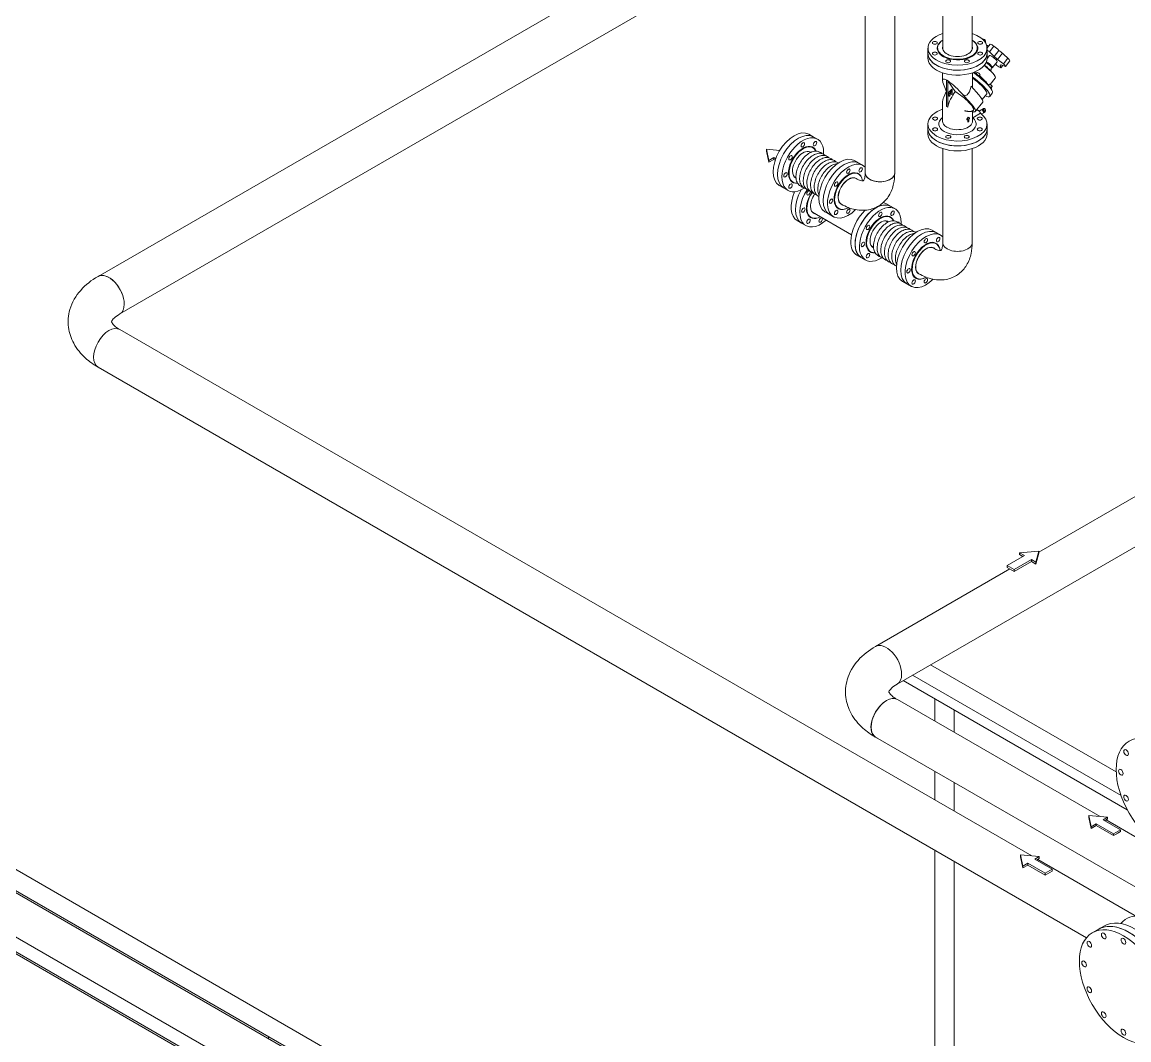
# Model space of a CAD drawing. Header units: millimetres. Extents: x -312439 to 477422, y -331570 to 212570.
# Drawn here: x 409601 to 412228, y 90168 to 92585 of the extents above; entities that cross this region are included whole.
import ezdxf

# ---------------------------------------------------------------- set-up
doc = ezdxf.new("R2010")
doc.units = ezdxf.units.MM

msp = doc.modelspace()

# ---------------------------------------------------------------- linework, layer by layer
at = {"color": 0, "linetype": 'Continuous', "lineweight": 0, "extrusion": (1.25969e-16, 0.816497, 0.57735)}
for p, q in [((411738.22, 92992.093), (409832.748, 91891.968)), ((411310.835, 92864.363), (409780.849, 91981.025)), ((411671.779, 92672.777), (411671.779, 92225.827)), ((411601.776, 92624.672), (411601.776, 92225.827)), ((411785.83, 92615.52), (411785.83, 92520.073)), ((411855.833, 92615.52), (411855.833, 92520.073)), ((411750.706, 92499.262), (411750.706, 92522.771)), ((411881.275, 92543.299), (411882.418, 92543.958)), ((411898.426, 92532.749), (411890.947, 92523.445)), ((411890.957, 92499.262), (411890.957, 92522.771)), ((411907.441, 92527.544), (411896.914, 92514.448)), ((411890.944, 92498.497), (411896.549, 92505.47)), ((411890.944, 92498.497), (411896.549, 92505.47)), ((411890.957, 92503.458), (411893.49, 92501.665)), ((411890.957, 92503.458), (411893.49, 92501.665)), ((411907.597, 92503.055), (411896.914, 92514.448)), ((411919.325, 92517.645), (411907.597, 92503.055)), ((411927.269, 92510.82), (411915.541, 92496.23)), ((411930.156, 92485.89), (411915.541, 92496.23)), ((411940.683, 92498.985), (411930.156, 92485.89)), ((411896.57, 92472.066), (411903.586, 92464.386)), ((411901.452, 92476.591), (411900.246, 92468.042)), ((411901.43, 92476.437), (411902.37, 92477.606)), ((411901.43, 92476.437), (411902.37, 92477.606)), ((411903.612, 92476.608), (411914.933, 92490.692)), ((411910.879, 92485.648), (411914.567, 92481.713)), ((411923.583, 92476.508), (411921.901, 92482.705)), ((411928.042, 92482.055), (411923.583, 92476.508)), ((411924.606, 92483.392), (411924.374, 92483.103)), ((411924.606, 92483.392), (411924.374, 92483.103)), ((411924.549, 92483.414), (411934.664, 92479.477)), ((411945.19, 92492.572), (411934.664, 92479.477)), ((411785.131, 92446.37), (411785.131, 92464.414)), ((411794.46, 92446.852), (411797.616, 92445.03)), ((411794.46, 92446.852), (411794.46, 92384.22)), ((411797.616, 92445.03), (411815.139, 92420.102)), ((411797.616, 92445.03), (411797.616, 92382.399)), ((411856.531, 92434.188), (411856.531, 92464.414)), ((411863.006, 92462.573), (411862.547, 92462.002)), ((411863.006, 92462.573), (411862.547, 92462.002)), ((411867.868, 92465.06), (411865.386, 92461.973)), ((411867.868, 92465.06), (411865.386, 92461.973)), ((411874.327, 92459.868), (411871.846, 92456.78)), ((411872.865, 92454.036), (411873.005, 92454.721)), ((411872.865, 92454.036), (411873.005, 92454.721)), ((411898.547, 92436.627), (411910.566, 92451.578)), ((411792.432, 92425.13), (411786.249, 92441.504)), ((411788.077, 92406.652), (411794.46, 92421.376)), ((411807.082, 92425.374), (411799.87, 92418.74)), ((411800.591, 92418.324), (411799.87, 92418.74)), ((411799.87, 92418.74), (411799.87, 92415.426)), ((411807.803, 92424.958), (411800.591, 92418.324)), ((411800.591, 92418.324), (411800.591, 92415.009)), ((411802.378, 92417.7), (411807.803, 92422.329)), ((411805.942, 92418.784), (411802.378, 92417.7)), ((411805.221, 92419.2), (411803.537, 92418.688)), ((411805.221, 92419.2), (411803.537, 92418.688)), ((411805.221, 92420.125), (411805.221, 92419.2)), ((411805.942, 92418.784), (411805.221, 92419.2)), ((411805.942, 92420.41), (411805.711, 92420.543)), ((411807.803, 92420.832), (411805.942, 92420.41)), ((411805.942, 92420.41), (411805.942, 92418.784)), ((411807.082, 92421.248), (411806.34, 92421.08)), ((411807.082, 92421.248), (411806.34, 92421.08)), ((411807.803, 92424.958), (411807.082, 92425.374)), ((411807.803, 92420.832), (411807.082, 92421.248)), ((411807.803, 92420.832), (411807.082, 92421.248)), ((411807.803, 92422.329), (411807.803, 92424.958)), ((411807.803, 92416.704), (411807.803, 92420.832)), ((411871.613, 92411.838), (411853.061, 92432.4)), ((411894.321, 92434.053), (411893.811, 92434.347)), ((411894.321, 92434.053), (411893.811, 92434.347)), ((411896.468, 92437.328), (411893.989, 92434.244)), ((411896.468, 92437.328), (411893.989, 92434.244)), ((411902.927, 92432.135), (411900.446, 92429.048)), ((411902.927, 92432.135), (411900.446, 92429.048)), ((411901.543, 92426.852), (411900.638, 92425.726)), ((411901.543, 92426.852), (411900.638, 92425.726)), ((411785.131, 92349.925), (411785.131, 92392.451)), ((411800.591, 92415.009), (411799.87, 92415.426)), ((411800.591, 92415.009), (411799.87, 92415.426)), ((411799.87, 92414.732), (411801.861, 92415.197)), ((411800.591, 92414.316), (411799.87, 92414.732)), ((411799.87, 92409.066), (411799.87, 92414.732)), ((411800.591, 92408.649), (411799.87, 92409.066)), ((411800.591, 92415.009), (411807.803, 92416.704)), ((411800.591, 92414.316), (411802.582, 92414.78)), ((411800.591, 92414.316), (411802.582, 92414.78)), ((411800.591, 92408.649), (411800.591, 92414.316)), ((411802.582, 92409.125), (411800.591, 92408.649)), ((411802.582, 92414.78), (411801.861, 92415.197)), ((411802.582, 92413.434), (411807.803, 92416.448)), ((411802.582, 92414.267), (411806.117, 92416.307)), ((411802.582, 92414.78), (411802.582, 92413.434)), ((411807.803, 92413.968), (411802.582, 92410.953)), ((411802.582, 92410.953), (411802.582, 92409.125)), ((411807.803, 92416.448), (411807.489, 92416.63)), ((411807.803, 92416.448), (411807.803, 92413.968)), ((411829.697, 92416.419), (411853.812, 92389.692)), ((411862.941, 92372.592), (411880.743, 92394.738)), ((411879.697, 92401.068), (411890.172, 92414.1)), ((411897.377, 92408.308), (411903.506, 92415.933)), ((411855.682, 92373.589), (411858.441, 92375.582)), ((411856.531, 92349.925), (411856.531, 92374.203)), ((411859.799, 92371.642), (411856.531, 92369.755)), ((411875.38, 92368.34), (411856.96, 92357.705)), ((411865.754, 92375.079), (411864.236, 92374.203)), ((411877.024, 92376.323), (411872.096, 92373.478)), ((411881.391, 92368.76), (411877.67, 92366.611)), ((411878.859, 92377.309), (411878.408, 92377.049)), ((411878.859, 92377.309), (411878.408, 92377.049)), ((411882.418, 92379.474), (411879.893, 92378.016)), ((411883.162, 92369.856), (411882.711, 92369.596)), ((411883.162, 92369.856), (411882.711, 92369.596)), ((411886.816, 92371.855), (411884.292, 92370.398)), ((411750.706, 92342.898), (411750.706, 92319.389)), ((411843.101, 92352.895), (411843.101, 92354.54)), ((411843.554, 92354.279), (411843.101, 92354.54)), ((411843.554, 92352.634), (411843.101, 92352.895)), ((411843.554, 92352.634), (411843.101, 92352.895)), ((411843.554, 92352.634), (411843.554, 92354.279)), ((411845.218, 92347.728), (411845.218, 92353.452)), ((411845.669, 92347.468), (411845.218, 92347.728)), ((411845.669, 92347.468), (411845.669, 92353.692)), ((411846.526, 92359.067), (411846.076, 92359.327)), ((411846.526, 92359.067), (411846.076, 92359.327)), ((411847.355, 92348.441), (411847.355, 92354.665)), ((411849.189, 92357.532), (411848.735, 92357.794)), ((411849.189, 92355.887), (411849.189, 92357.532)), ((411890.957, 92342.898), (411890.957, 92319.389)), ((411468.017, 92318.499), (411478.324, 92312.548)), ((411478.324, 92312.548), (411488.631, 92306.597)), ((411367.37, 92282.852), (411373.337, 92256.255)), ((411399.062, 92279.996), (411367.37, 92282.852)), ((411367.37, 92282.852), (411367.37, 92278.58)), ((411367.37, 92278.58), (411373.337, 92251.982)), ((411373.337, 92256.255), (411385.083, 92263.036)), ((411385.083, 92263.036), (411389.569, 92260.446)), ((411385.083, 92263.036), (411385.083, 92258.764)), ((411466.786, 92277.839), (411471.77, 92274.961)), ((411785.83, 92060.556), (411785.83, 92284.305)), ((411855.833, 92060.556), (411855.833, 92284.305)), ((411373.337, 92251.982), (411385.083, 92258.764)), ((411373.337, 92256.255), (411373.337, 92251.982)), ((411385.083, 92258.764), (411388.307, 92256.903)), ((411576.284, 92255.991), (411596.898, 92244.089)), ((411432.489, 92218.434), (411437.472, 92215.557)), ((411397.891, 92197.038), (411408.198, 92191.087)), ((411408.198, 92191.087), (411418.505, 92185.136)), ((411476.305, 92133.316), (411569.124, 92079.727)), ((411506.158, 92134.53), (411516.465, 92128.579)), ((411516.465, 92128.579), (411526.772, 92122.628)), ((411562.286, 92144.365), (411561.835, 92144.104)), ((411672.685, 92141.326), (411652.071, 92153.228)), ((411440.466, 92113.45), (411450.773, 92107.499)), ((411450.773, 92107.499), (411461.08, 92101.549)), ((411650.839, 92112.568), (411655.823, 92109.69)), ((411760.337, 92090.72), (411780.951, 92078.818)), ((411616.542, 92053.163), (411621.526, 92050.286)), ((411602.559, 92019.865), (411581.945, 92031.767)), ((413421.721, 92020.123), (411677.617, 91013.164)), ((411746.34, 91979.094), (411745.889, 91978.833)), ((411690.212, 91969.259), (411710.826, 91957.357)), ((412994.335, 91892.393), (412013.948, 91326.366)), ((409832.387, 91854.778), (411997.061, 90605.003)), ((409780.849, 91765.512), (412127.032, 90410.943)), ((412545.89, 88863.431), (407825.453, 91588.776)), ((412545.89, 88813.424), (407825.453, 91538.769)), ((407825.453, 91533.769), (412545.89, 88808.424)), ((407825.453, 91393.751), (412545.89, 88668.406)), ((407825.453, 91388.75), (412545.89, 88663.405)), ((411979.625, 91318.159), (411938.345, 91294.326)), ((412013.948, 91328.385), (411967.879, 91324.94)), ((411967.879, 91324.94), (411979.625, 91318.159)), ((411967.879, 91324.94), (411967.879, 91320.668)), ((411967.879, 91320.668), (411975.925, 91316.023)), ((412006.922, 91302.399), (412013.948, 91328.385)), ((412006.922, 91298.127), (412013.948, 91324.113)), ((412013.948, 91328.385), (412013.948, 91324.113)), ((411938.345, 91294.326), (411954.956, 91284.736)), ((411938.345, 91294.326), (411938.345, 91290.054)), ((411938.345, 91290.054), (411954.956, 91280.464)), ((411954.956, 91284.736), (411996.235, 91308.569)), ((411954.956, 91280.464), (411996.235, 91304.297)), ((411996.235, 91308.569), (411996.235, 91304.297)), ((411996.235, 91308.569), (412006.922, 91302.399)), ((411996.235, 91304.297), (412006.922, 91298.127)), ((412006.922, 91302.399), (412006.922, 91298.127)), ((411944.699, 91286.385), (411626.079, 91102.43)), ((411954.956, 91284.736), (411954.956, 91280.464)), ((412197.561, 90804.778), (411757.121, 91059.066)), ((412209.01, 90748.161), (411713.814, 91034.063)), ((412223.826, 90714.605), (411692.161, 91021.561)), ((411678.081, 90976.454), (412159.26, 90698.645)), ((411766.832, 90978.45), (411766.832, 90925.214)), ((411812.765, 90951.93), (411812.765, 90898.694)), ((411626.544, 90887.188), (412334.715, 90478.325)), ((411766.832, 90806.193), (411766.832, 90737.926)), ((411812.765, 90779.673), (411812.765, 90711.406)), ((409070.523, 90709.915), (410215.986, 90048.581)), ((412132.249, 90701.079), (412138.216, 90674.481)), ((412177.259, 90697.023), (412132.249, 90701.079)), ((412132.249, 90701.079), (412132.249, 90696.81)), ((412132.368, 90696.279), (412138.216, 90670.209)), ((412166.572, 90690.853), (412177.259, 90697.023)), ((412207.852, 90667.02), (412166.572, 90690.853)), ((412170.272, 90688.717), (412177.259, 90692.751)), ((412173.364, 90690.502), (412411.294, 90553.133)), ((412177.259, 90697.023), (412177.259, 90692.751)), ((412138.216, 90674.481), (412149.962, 90681.263)), ((412138.216, 90670.209), (412149.962, 90676.991)), ((412138.216, 90674.481), (412138.216, 90670.209)), ((412149.962, 90681.263), (412191.242, 90657.43)), ((412149.962, 90681.263), (412149.962, 90676.991)), ((412149.962, 90676.991), (412191.242, 90653.158)), ((412191.242, 90657.43), (412207.852, 90667.02)), ((412191.242, 90653.158), (412199.148, 90657.723)), ((412191.242, 90657.43), (412191.242, 90653.158)), ((412199.945, 90658.183), (412207.852, 90662.748)), ((412207.852, 90667.02), (412207.852, 90662.748)), ((411766.832, 90618.905), (411766.832, 90141.748)), ((411970.055, 90607.437), (411976.022, 90580.839)), ((412015.065, 90603.38), (411970.055, 90607.437)), ((411970.055, 90607.437), (411970.055, 90603.164)), ((411812.765, 90592.385), (411812.765, 90141.748)), ((411970.055, 90603.164), (411976.022, 90576.567)), ((411976.022, 90580.839), (411987.768, 90587.62)), ((411976.022, 90576.567), (411987.768, 90583.348)), ((411976.022, 90580.839), (411976.022, 90576.567)), ((411987.768, 90587.62), (412029.048, 90563.787)), ((411987.768, 90587.62), (411987.768, 90583.348)), ((411987.768, 90583.348), (412029.048, 90559.515)), ((412004.378, 90597.21), (412015.065, 90603.38)), ((412045.658, 90573.377), (412004.378, 90597.21)), ((412008.078, 90595.074), (412015.065, 90599.108)), ((412011.168, 90596.858), (412275.594, 90444.192)), ((412015.065, 90603.38), (412015.065, 90599.108)), ((412029.048, 90563.787), (412045.658, 90573.377)), ((412029.048, 90559.515), (412045.658, 90569.105)), ((412029.048, 90563.787), (412029.048, 90559.515)), ((412045.658, 90573.377), (412045.658, 90569.105)), ((412140.849, 90422.689), (412168.392, 90438.591)), ((410185.672, 90171.096), (410185.672, 90176.097))]:
    msp.add_line(p, q, dxfattribs=at)
at = {"color": 0, "linetype": 'Continuous', "lineweight": 0}
msp.add_arc((411820.831, 92392.451), 35.7, 156.561051, 180, dxfattribs=at)
for centre, major_axis, ratio, start_param, end_param in [((411820.831, 92522.771), (-70.126, 0), 0.57735027, 5.23497958, 7.46204154), ((411820.831, 92522.771), (-70.126, 0), 0.57735027, 1.17885623, 4.18979838), ((411820.831, 92522.771), (48.077, 0), 0.57735027, 2.38623365, 4.32044888), ((411820.831, 92523.571), (47.097, 0), 0.57735027, 2.4085964, 4.32044888), ((411820.831, 92523.571), (-35.522, 0), 0.57735027, 6.11177289, 9.59619038), ((411820.831, 92522.771), (48.077, 0), 0.57735027, 4.32044888, 7.03854431), ((411820.831, 92523.571), (47.097, 0), 0.57735027, 4.32044888, 7.01618156), ((411884.617, 92540.149), (2.199, -3.809), 0.57735027, 2.35619449, 3.14159265), ((411882.093, 92538.691), (2.199, -3.809), 0.57735027, 1.60588783, 2.19579865), ((411884.617, 92540.149), (2.199, -3.809), 0.57735027, 0.02849103, 2.35619449), ((411766.849, 92350.353), (166.853, 156.443), 0.54364678, 0.34680759, 0.38156015), ((411916.268, 92511.176), (-29.812, 23.965), 0.21132487, 5.34430329, 5.51175137), ((411916.268, 92511.176), (-29.812, 23.965), 0.21132487, 5.17685521, 5.34430329), ((411787.96, 92334.79), (82.975, 213.142), 0.81227457, 5.97654783, 6.05837836), ((411820.831, 92510.87), (70.126, 0), 0.57735027, 3.14159265, 4.32044888), ((411820.831, 92510.87), (70.126, 0), 0.57735027, 3.14159265, 3.92699082), ((411820.831, 92499.262), (70.126, 0), 0.57735027, 3.14159265, 3.92699082), ((411820.831, 92510.87), (70.126, 0), 0.57735027, 3.92699082, 6.28318531), ((411820.831, 92499.262), (70.126, 0), 0.57735027, 3.92699082, 6.28318531), ((411820.831, 92510.87), (70.126, 0), 0.57735027, 4.32044888, 6.28318531), ((411905.741, 92498.081), (-29.812, 23.965), 0.21132487, 5.17685521, 5.39149468), ((411905.741, 92498.081), (-9.192, 7.389), 0.21132487, 5.34430329, 6.28318531), ((411905.741, 92498.081), (-9.192, 7.389), 0.21132487, 3.14159265, 5.34430329), ((411905.741, 92498.081), (-18.633, 14.978), 0.21132487, 4.33551594, 4.78229432), ((411917.469, 92512.67), (-18.633, 14.978), 0.21132487, 4.33551594, 4.78229432), ((411775.986, 92345.077), (220.737, 59.911), 0.93857763, 0.51317646, 0.59500699), ((411916.268, 92511.176), (-29.812, 23.965), 0.21132487, 3.77350697, 3.94095505), ((411884.927, 92472.188), (-25.639, 20.61), 0.21132487, 3.14159265, 4.9165855), ((411887.783, 92475.741), (-12.074, 9.706), 0.21132487, 4.08047467, 5.15706312), ((411893.395, 92482.722), (-7.95, 6.391), 0.21132487, 5.34430329, 5.53883233), ((411894.42, 92483.997), (-7.95, 6.391), 0.21132487, 5.34430329, 5.60055214), ((411894.42, 92483.997), (-9.192, 7.389), 0.21132487, 5.34430329, 5.46443889), ((411893.395, 92482.722), (-7.95, 6.391), 0.21132487, 3.26674671, 5.34430329), ((411894.42, 92483.997), (-9.192, 7.389), 0.21132487, 2.61567745, 5.34430329), ((411894.42, 92483.997), (-7.95, 6.391), 0.21132487, 3.14159265, 5.34430329), ((411905.741, 92498.081), (-29.812, 23.965), 0.21132487, 2.03526256, 2.37015872), ((411905.741, 92498.081), (-18.633, 14.978), 0.21132487, 2.76471962, 3.21149799), ((411905.741, 92498.081), (-29.812, 23.965), 0.21132487, 3.60605889, 3.94095505), ((411916.268, 92511.176), (-29.812, 23.965), 0.21132487, 3.60605889, 3.77350697), ((411820.831, 92410.669), (-34.861, 38.113), 0.20190622, 5.71504652, 6.75142023), ((411820.831, 92410.669), (-34.861, 38.113), 0.20190622, 4.67867281, 5.71504652), ((411858.621, 92439.462), (-38.756, 31.154), 0.21132487, 2.52197846, 4.9338338), ((411858.621, 92439.462), (-31.551, 25.363), 0.21132487, 3.14159265, 4.94599252), ((411864.75, 92447.087), (-38.756, 31.154), 0.21132487, 4.82070452, 5.04610217), ((411868.654, 92451.944), (-25.639, 20.61), 0.21132487, 4.98415333, 5.17997729), ((411867.975, 92458.578), (-4.969, 3.994), 0.21132487, 3.24990819, 6.28318531), ((411864.75, 92447.087), (-38.756, 31.154), 0.21132487, 3.77350697, 4.82070452), ((411871.098, 92462.464), (3.23, -2.596), 0.21132487, 2.20271064, 3.14159265), ((411871.098, 92462.464), (3.23, -2.596), 0.21132487, 0, 2.20271064), ((411868.654, 92451.944), (-25.639, 20.61), 0.21132487, 3.49734346, 4.72888319), ((411827.663, 92400.95), (-35.278, 28.358), 0.21132487, 0.34418948, 0.5473979), ((411827.663, 92400.95), (-31.136, 25.029), 0.21132487, 3.08362751, 5.28842129), ((411820.831, 92542.834), (-19.53, 132.023), 0.22635868, 2.81372866, 3.68896628), ((411896.574, 92430.846), (-4.969, 3.994), 0.21132487, 3.14159265, 5.34430329), ((411899.698, 92434.732), (3.23, -2.596), 0.21132487, 2.20271064, 3.14159265), ((411899.698, 92434.732), (3.23, -2.596), 0.21132487, 0, 2.20271064), ((411864.75, 92447.087), (-38.756, 31.154), 0.21132487, 3.14159265, 3.77350697), ((411822.409, 92391.54), (17.815, 30.857), 0.57735027, 1.57132124, 2.17744467), ((411845.465, 92423.096), (-35.278, 28.358), 0.21132487, 3.14159265, 4.0612318), ((411820.831, 92342.898), (70.126, 0), 0.57735027, 2.10492458, 3.92699082), ((411820.831, 92342.898), (70.126, 0), 0.57735027, 3.92699082, 6.96269632), ((411796.038, 92378.137), (-3.358, 5.817), 0.57735027, 5.15914644, 5.83642784), ((411827.663, 92400.95), (-35.278, 28.358), 0.21132487, 2.67770197, 4.0612318), ((411820.831, 92342.898), (70.126, 0), 0.57735027, 0.89469738, 0.89809559), ((411879.208, 92372.541), (-2.183, 3.782), 0.57735027, 5.49778714, 6.28318531), ((411880.56, 92373.322), (-2.152, 3.727), 0.57735027, 5.49778714, 6.57796062), ((411881.011, 92373.582), (-2.152, 3.727), 0.57735027, 5.49778714, 6.28318531), ((411879.208, 92372.541), (-2.183, 3.782), 0.57735027, 3.14159265, 5.49778714), ((411882.093, 92374.207), (-2.199, 3.809), 0.57735027, 5.49778714, 6.57706106), ((411880.56, 92373.322), (-1.275, 2.208), 0.57735027, 5.49778714, 5.89259665), ((411881.687, 92373.973), (-1.913, 3.313), 0.57735027, 5.49778714, 6.08297669), ((411880.56, 92373.322), (-2.152, 3.727), 0.57735027, 2.84681734, 5.49778714), ((411880.56, 92373.322), (-1.275, 2.208), 0.57735027, 3.53218132, 5.49778714), ((411881.011, 92373.582), (-2.152, 3.727), 0.57735027, 3.14159265, 5.49778714), ((411881.687, 92373.973), (-1.913, 3.313), 0.57735027, 3.34180127, 5.49778714), ((411882.093, 92374.207), (-2.199, 3.809), 0.57735027, 2.8477169, 5.49778714), ((411884.617, 92375.664), (-2.199, 3.809), 0.57735027, 5.49778714, 6.28318531), ((411884.617, 92375.664), (-2.199, 3.809), 0.57735027, 3.14159265, 5.49778714), ((411767.823, 92355.574), (-6.056, 0), 0.57735027, 3.92699082, 7.06858347), ((411767.823, 92355.574), (-6.056, 0), 0.57735027, 0.78539816, 3.92699082), ((411820.831, 92342.898), (44.307, 0), 0.57735027, 2.50774616, 3.92699082), ((411820.831, 92349.925), (35.7, 0), 0.57735027, 3.14159265, 3.92699082), ((411820.831, 92342.898), (44.307, 0), 0.57735027, 3.92699082, 6.90051517), ((411820.831, 92349.925), (35.7, 0), 0.57735027, 3.92699082, 6.28318531), ((411820.831, 92373.9), (25.248, 43.702), 0.57753972, 4.60074246, 4.71258242), ((411820.831, 92373.9), (25.699, 44.483), 0.57753972, 4.60271205, 4.71258191), ((411820.831, 92369.005), (-36.338, 0), 0.57735027, 2.24635335, 2.32338292), ((411820.831, 92362.782), (-36.338, 0), 0.57735027, 2.32338292, 2.38900606), ((411820.831, 92373.902), (35.7, -20.598), 0.00028422, 5.49798037, 5.60982071), ((411820.831, 92373.902), (36.338, -20.966), 0.00028422, 5.49797986, 5.60785007), ((411820.831, 92369.005), (-36.338, 0), 0.57735027, 2.38900606, 2.46609343), ((411873.839, 92355.574), (-6.056, 0), 0.57735027, 3.92699082, 7.06858347), ((411873.839, 92355.574), (-6.056, 0), 0.57735027, 0.78539816, 3.92699082), ((411432.954, 92257.768), (35.063, 60.73), 0.57735027, 0, 3.14159265), ((411443.261, 92251.818), (35.063, 60.73), 0.57735027, 0, 3.14159265), ((411820.831, 92331.29), (70.126, 0), 0.57735027, 3.14159265, 6.28318531), ((411820.831, 92331.29), (70.126, 0), 0.57735027, 3.14159265, 3.92699082), ((411820.831, 92319.389), (70.126, 0), 0.57735027, 3.14159265, 6.28318531), ((411767.823, 92330.221), (-6.056, 0), 0.57735027, 3.92699082, 7.06858347), ((411767.823, 92330.221), (-6.056, 0), 0.57735027, 0.78539816, 3.92699082), ((411820.831, 92331.29), (70.126, 0), 0.57735027, 3.92699082, 6.28318531), ((411798.874, 92312.294), (-6.056, 0), 0.57735027, 3.92699082, 7.06858347), ((411798.874, 92312.294), (-6.056, 0), 0.57735027, 0.78539816, 3.92699082), ((411842.788, 92312.294), (-6.056, 0), 0.57735027, 3.92699082, 7.06858347), ((411842.788, 92312.294), (-6.056, 0), 0.57735027, 0.78539816, 3.92699082), ((411873.839, 92330.221), (-6.056, 0), 0.57735027, 3.92699082, 7.06858347), ((411873.839, 92330.221), (-6.056, 0), 0.57735027, 0.78539816, 3.92699082), ((411453.568, 92245.867), (35.063, 60.73), 0.57735027, 5.49778714, 10.27554721), ((411453.568, 92245.867), (24.039, 41.636), 0.57735027, 5.86509473, 9.84286854), ((411454.261, 92245.467), (23.549, 40.788), 0.57735027, 5.90277472, 9.80518854), ((411454.261, 92245.467), (17.761, 30.763), 0.57735027, 6.2237155, 8.6393798), ((411541.221, 92195.26), (35.063, 60.73), 0.57735027, 0, 3.14159265), ((411494.71, 92269.62), (-2.909, -5.039), 0.57735027, 3.14159265, 3.67933624), ((411494.71, 92269.62), (-2.909, -5.039), 0.57735027, 2.47507662, 3.14159265), ((411453.568, 92245.867), (35.063, 60.73), 0.57735027, 5.43241606, 5.49778714), ((411551.528, 92189.31), (35.063, 60.73), 0.57735027, 0, 3.14159265), ((411561.835, 92183.359), (35.063, 60.73), 0.57735027, 6.13209503, 10.5628739), ((411454.261, 92245.467), (17.761, 30.763), 0.57735027, 2.35619449, 3.20106246), ((411561.835, 92183.359), (24.039, 41.636), 0.57735027, 5.6259336, 10.21017612), ((411562.528, 92182.959), (23.549, 40.788), 0.57735027, 5.6514168, 10.20289283), ((411562.528, 92182.959), (17.501, 30.312), 0.57735027, 0, 3.14159265), ((411562.528, 92182.959), (17.761, 30.763), 0.57735027, 6.12627807, 8.6393798), ((411551.528, 92189.31), (15.311, 26.52), 0.57735027, 6.13673178, 6.16422232), ((411551.528, 92189.31), (17.149, 29.702), 0.57735027, 5.99065074, 6.01596493), ((411551.528, 92189.31), (17.761, 30.763), 0.57735027, 5.94353899, 5.96834566), ((411636.777, 92225.827), (35.002, 0), 0.57735027, 3.14159265, 6.28318531), ((411636.777, 92225.827), (-35.002, 0), 0.57735027, 0, 0.78539816), ((411636.777, 92225.827), (-35.002, 0), 0.57735027, 0.78539816, 3.14159265), ((411475.528, 92174.181), (35.063, 60.73), 0.57735027, 1.77046414, 3.14159265), ((411485.835, 92168.23), (35.063, 60.73), 0.57735027, 1.60244824, 3.14159265), ((411496.142, 92162.279), (35.063, 60.73), 0.57735027, 1.50008171, 4.18979838), ((411453.568, 92198.361), (2.909, 5.039), 0.57735027, 2.60384907, 3.80810869), ((411467.051, 92179.075), (2.909, 5.039), 0.57735027, 0.46514558, 2.35619449), ((411467.051, 92179.075), (2.909, 5.039), 0.57735027, 2.35619449, 5.82723259), ((411496.142, 92162.279), (24.039, 41.636), 0.57735027, 1.46905986, 3.89695165), ((411496.835, 92161.879), (23.549, 40.788), 0.57735027, 1.46420012, 3.8745889), ((411496.835, 92161.879), (17.761, 30.763), 0.57735027, 1.43284615, 2.35619449), ((411562.528, 92182.959), (17.761, 30.763), 0.57735027, 2.35619449, 3.32117557), ((411551.528, 92189.31), (15.311, 26.52), 0.57735027, 3.26055564, 3.28804618), ((411551.528, 92189.31), (17.149, 29.702), 0.57735027, 3.40881303, 3.43412722), ((411551.528, 92189.31), (17.761, 30.763), 0.57735027, 3.4564323, 3.48123897), ((411627.315, 92086.547), (35.063, 60.73), 0.57735027, 0, 3.14159265), ((411627.315, 92086.547), (35.063, 60.73), 0.57735027, 0, 2.35619449), ((411617.008, 92092.497), (-35.063, -60.73), 0.57735027, 3.14159265, 3.34232608), ((411496.835, 92161.879), (17.761, 30.763), 0.57735027, 2.35619449, 3.31300507), ((411617.008, 92092.497), (-35.063, -60.73), 0.57735027, 4.24225931, 5.49778714), ((411637.622, 92080.596), (35.063, 60.73), 0.57735027, 5.49778714, 10.27554721), ((411637.622, 92080.596), (24.039, 41.636), 0.57735027, 5.86509473, 9.84286854), ((411638.315, 92080.196), (23.549, 40.788), 0.57735027, 5.90277472, 9.80518854), ((411638.315, 92080.196), (17.761, 30.763), 0.57735027, 6.2237155, 8.6393798), ((411678.763, 92104.349), (-2.909, -5.039), 0.57735027, 3.14159265, 3.67933624), ((411678.763, 92104.349), (-2.909, -5.039), 0.57735027, 2.47507662, 3.14159265), ((411637.622, 92080.596), (35.063, 60.73), 0.57735027, 5.43241606, 5.49778714), ((411725.275, 92029.989), (35.063, 60.73), 0.57735027, 0, 3.14159265), ((411735.582, 92024.039), (35.063, 60.73), 0.57735027, 0, 3.14159265), ((411745.889, 92018.088), (35.063, 60.73), 0.57735027, 6.13209503, 10.5628739), ((411617.008, 92092.497), (-35.063, -60.73), 0.57735027, 5.49778714, 6.28318531), ((411627.315, 92086.547), (35.063, 60.73), 0.57735027, 2.35619449, 3.14159265), ((411638.315, 92080.196), (17.761, 30.763), 0.57735027, 2.35619449, 3.20106246), ((411745.889, 92018.088), (24.039, 41.636), 0.57735027, 5.6259336, 10.21017612), ((411746.582, 92017.688), (23.549, 40.788), 0.57735027, 5.6514168, 10.20289283), ((411746.582, 92017.688), (17.501, 30.312), 0.57735027, 0, 3.14159265), ((411746.582, 92017.688), (17.761, 30.763), 0.57735027, 6.12627807, 8.6393798), ((411735.582, 92024.039), (17.149, 29.702), 0.57735027, 5.99065074, 6.01596493), ((411735.582, 92024.039), (17.761, 30.763), 0.57735027, 5.94353899, 5.96834566), ((411820.831, 92060.556), (35.002, 0), 0.57735027, 3.14159265, 6.28318531), ((411637.622, 92033.09), (2.909, 5.039), 0.57735027, 2.60384907, 3.80810869), ((411735.582, 92024.039), (15.311, 26.52), 0.57735027, 6.13673178, 6.16422232), ((411746.582, 92017.688), (17.761, 30.763), 0.57735027, 2.35619449, 3.32117557), ((409806.618, 91936.392), (25.769, -44.633), 0.57735027, 0.78539816, 3.15636741), ((409806.618, 91936.386), (25.769, -44.633), 0.57735027, 0.78539816, 3.14159265), ((411735.582, 92024.039), (15.311, 26.52), 0.57735027, 3.26055564, 3.28804618), ((411735.582, 92024.039), (17.149, 29.702), 0.57735027, 3.40881303, 3.43412722), ((411735.582, 92024.039), (17.761, 30.763), 0.57735027, 3.4564323, 3.48123897), ((409806.618, 91936.386), (25.769, -44.633), 0.57735027, 0, 0.78539816), ((409806.618, 91936.392), (25.769, -44.633), 0.57735027, 0.78525708, 0.78539816), ((409806.618, 91810.145), (25.769, 44.633), 0.57735027, 0, 3.14159265), ((411651.848, 91057.797), (25.769, -44.633), 0.57735027, 0.78539816, 3.14159265), ((411651.848, 91057.797), (25.769, -44.633), 0.57735027, 0, 0.78539816), ((411651.848, 90931.556), (25.769, 44.633), 0.57735027, 0.77264666, 3.27555047), ((411652.312, 90931.821), (25.769, 44.633), 0.57735027, 0, 3.14159265), ((412242.346, 90310.5), (73.953, -128.091), 0.57735027, 0, 3.14159265), ((412223.332, 90414.855), (25.769, 44.633), 0.57735027, 0, 1.21447712), ((412228.574, 90302.549), (73.953, -128.091), 0.57735027, 0, 3.14159265), ((412228.574, 90302.549), (-73.953, 128.091), 0.57735027, 3.14159265, 6.28318531)]:
    msp.add_ellipse(centre, major_axis=major_axis, ratio=ratio, start_param=start_param, end_param=end_param, dxfattribs=at)
for centre, major_axis in [((411767.06, 92535.603), (5.818, 0)), ((411874.568, 92535.65), (-5.818, 0)), ((411767.094, 92509.893), (5.818, 0)), ((411874.602, 92509.94), (-5.818, 0)), ((411798.606, 92491.727), (5.818, 0)), ((411843.137, 92491.746), (-5.818, 0)), ((411453.568, 92293.373), (-2.909, -5.039)), ((411482.659, 92296.255), (-2.909, -5.039)), ((411424.477, 92262.663), (2.909, 5.039)), ((411561.835, 92230.865), (-2.909, -5.039)), ((411590.926, 92233.747), (-2.909, -5.039)), ((411412.427, 92222.114), (2.909, 5.039)), ((411424.477, 92195.479), (2.909, 5.039)), ((411532.744, 92200.155), (2.909, 5.039)), ((411520.694, 92159.606), (2.909, 5.039)), ((411455.001, 92138.526), (2.909, 5.039)), ((411532.744, 92132.971), (2.909, 5.039)), ((411561.835, 92135.853), (2.909, 5.039)), ((411637.622, 92128.102), (-2.909, -5.039)), ((411666.713, 92130.984), (-2.909, -5.039)), ((411467.051, 92111.891), (2.909, 5.039)), ((411496.142, 92114.773), (2.909, 5.039)), ((411608.53, 92097.392), (2.909, 5.039)), ((411596.48, 92056.843), (2.909, 5.039)), ((411745.889, 92065.594), (-2.909, -5.039)), ((411774.98, 92068.476), (-2.909, -5.039)), ((411608.53, 92030.208), (2.909, 5.039)), ((411716.797, 92034.884), (2.909, 5.039)), ((411704.747, 91994.335), (2.909, 5.039)), ((411716.797, 91967.7), (2.909, 5.039)), ((411745.889, 91970.582), (2.909, 5.039)), ((412302.052, 90749.598), (-73.953, 128.091)), ((412221.042, 90850.376), (-3.889, 6.736)), ((412208.509, 90803.605), (-3.889, 6.736)), ((412221.042, 90742.362), (-3.889, 6.736)), ((412214.803, 90294.598), (-73.953, 128.091)), ((412168.031, 90415.144), (-3.889, 6.736)), ((412133.792, 90395.376), (-3.889, 6.736)), ((412214.803, 90402.612), (-3.889, 6.736)), ((412121.26, 90348.605), (-3.889, 6.736)), ((412133.792, 90287.363), (-3.889, 6.736)), ((412168.031, 90228.059), (-3.889, 6.736)), ((412214.803, 90186.585), (-3.889, 6.736))]:
    msp.add_ellipse(centre, major_axis=major_axis, ratio=0.57735027, dxfattribs=at)
for points in [[(411804.584, 92401.81), (411808.102, 92407.907), (411811.62, 92414.004), (411815.139, 92420.102)], [(411804.584, 92401.81), (411808.102, 92407.907), (411811.62, 92414.004), (411815.139, 92420.102)], [(411856.531, 92357.985), (411856.675, 92357.891), (411856.818, 92357.797), (411856.96, 92357.705)], [(411856.531, 92357.985), (411856.675, 92357.891), (411856.818, 92357.797), (411856.96, 92357.705)]]:
    msp.add_open_spline(points, degree=3, dxfattribs=at)
for points, knots in [([(411856.531, 92434.188), (411856.531, 92433.955), (411856.53, 92433.722), (411856.513, 92431.918), (411856.45, 92430.343), (411856.342, 92428.764)], [0.03382507668, 0.03382507668, 0.03382507668, 0.03382507668, 0.03492777192, 0.03492777192, 0.04236335352, 0.04236335352, 0.04236335352, 0.04236335352]), ([(411855.682, 92373.589), (411855.508, 92373.463), (411855.309, 92373.349), (411854.628, 92373.033), (411854.069, 92372.866), (411853.247, 92372.713), (411853.076, 92372.685), (411852.723, 92372.635), (411852.539, 92372.613), (411851.973, 92372.554), (411851.575, 92372.527), (411850.317, 92372.478), (411849.396, 92372.489), (411847.395, 92372.597), (411846.315, 92372.694), (411844.862, 92372.87), (411844.566, 92372.908), (411843.967, 92372.989), (411843.663, 92373.032), (411842.739, 92373.17), (411842.107, 92373.272), (411840.811, 92373.497), (411840.147, 92373.62), (411839.127, 92373.821), (411838.782, 92373.89), (411838.26, 92373.999), (411837.997, 92374.054), (411837.732, 92374.11), (411837.555, 92374.149), (411837.465, 92374.168), (411837.377, 92374.187)], [0.0249341619, 0.0249341619, 0.0249341619, 0.0249341619, 0.0291272165, 0.0291272165, 0.0377113962, 0.0377113962, 0.0398574411, 0.0398574411, 0.042003486, 0.042003486, 0.0462955759, 0.0462955759, 0.0548797556, 0.0548797556, 0.0634639353, 0.0634639353, 0.0656099802, 0.0656099802, 0.0677560251, 0.0677560251, 0.072048115, 0.072048115, 0.0763402048, 0.0763402048, 0.0784862497, 0.0784862497, 0.0795592722, 0.0800957834, 0.0800957834, 0.0806322947, 0.0806322947, 0.0806322947, 0.0806322947]), ([(411855.682, 92373.589), (411855.508, 92373.463), (411855.309, 92373.349), (411854.628, 92373.033), (411854.069, 92372.866), (411853.247, 92372.713), (411853.076, 92372.685), (411852.723, 92372.635), (411852.539, 92372.613), (411851.973, 92372.554), (411851.575, 92372.527), (411850.317, 92372.478), (411849.396, 92372.489), (411847.395, 92372.597), (411846.315, 92372.694), (411844.862, 92372.87), (411844.566, 92372.908), (411843.967, 92372.989), (411843.663, 92373.032), (411842.739, 92373.17), (411842.107, 92373.272), (411840.811, 92373.497), (411840.147, 92373.62), (411839.127, 92373.821), (411838.782, 92373.89), (411838.26, 92373.999), (411837.997, 92374.054), (411837.732, 92374.11), (411837.555, 92374.149), (411837.465, 92374.168), (411837.377, 92374.187)], [0.0249341619, 0.0249341619, 0.0249341619, 0.0249341619, 0.0291272165, 0.0291272165, 0.0377113962, 0.0377113962, 0.0398574411, 0.0398574411, 0.042003486, 0.042003486, 0.0462955759, 0.0462955759, 0.0548797556, 0.0548797556, 0.0634639353, 0.0634639353, 0.0656099802, 0.0656099802, 0.0677560251, 0.0677560251, 0.072048115, 0.072048115, 0.0763402048, 0.0763402048, 0.0784862497, 0.0784862497, 0.0795592722, 0.0800957834, 0.0800957834, 0.0806322947, 0.0806322947, 0.0806322947, 0.0806322947]), ([(411870.417, 92374.754), (411870.288, 92374.828), (411870.157, 92374.899), (411869.896, 92375.028), (411869.767, 92375.088), (411869.378, 92375.251), (411869.12, 92375.339), (411868.606, 92375.473), (411868.351, 92375.52), (411867.844, 92375.572), (411867.597, 92375.576), (411867.118, 92375.543), (411866.885, 92375.506), (411866.546, 92375.419), (411866.435, 92375.385), (411866.217, 92375.306), (411866.11, 92375.261), (411865.92, 92375.171), (411865.836, 92375.127), (411865.753, 92375.08)], [0.0136731617, 0.0136731617, 0.0136731617, 0.0136731617, 0.0145264761, 0.0145264761, 0.0153797904, 0.0153797904, 0.0170864192, 0.0170864192, 0.0187930479, 0.0187930479, 0.0204996767, 0.0204996767, 0.0222063054, 0.0222063054, 0.0230596198, 0.0230596198, 0.0239129342, 0.0239129342, 0.0246178318, 0.0246178318, 0.0246178318, 0.0246178318]), ([(411875.38, 92368.34), (411875.121, 92369.024), (411874.818, 92369.685), (411874.383, 92370.481), (411874.293, 92370.639), (411874.106, 92370.952), (411874.01, 92371.107), (411873.716, 92371.561), (411873.511, 92371.852), (411873.086, 92372.407), (411872.865, 92372.673), (411872.406, 92373.178), (411872.166, 92373.419), (411871.437, 92374.083), (411870.936, 92374.454), (411870.417, 92374.754)], [0, 0, 0, 0, 0.0034182904, 0.0034182904, 0.004272863, 0.004272863, 0.0051274356, 0.0051274356, 0.0068365808, 0.0068365808, 0.0085457261, 0.0085457261, 0.0102548713, 0.0102548713, 0.0136731617, 0.0136731617, 0.0136731617, 0.0136731617]), ([(411498.079, 92272.732), (411497.851, 92272.97), (411497.617, 92273.202), (411495.236, 92275.438), (411492.636, 92276.88), (411486.926, 92278.4), (411483.83, 92278.482), (411477.207, 92277.366), (411473.659, 92276.051), (411466.532, 92272.113), (411462.955, 92269.439), (411456.215, 92263.059), (411453.053, 92259.355), (411447.448, 92251.301), (411445.002, 92246.956), (411441.05, 92238.037), (411439.544, 92233.464), (411437.636, 92224.504), (411437.237, 92220.12), (411437.652, 92211.965), (411438.466, 92208.19), (411441.307, 92201.798), (411443.289, 92199.134), (411447.776, 92195.605), (411450.08, 92194.492), (411452.557, 92193.887)], [0.61845881, 0.61845881, 0.61845881, 0.61845881, 0.65076215, 0.65076215, 0.93982223, 0.93982223, 1.23042565, 1.23042565, 1.54931557, 1.54931557, 1.88033589, 1.88033589, 2.21058834, 2.21058834, 2.5393197, 2.5393197, 2.86815134, 2.86815134, 3.19862212, 3.19862212, 3.52929763, 3.52929763, 3.84415292, 3.84415292, 4.09393017, 4.09393017, 4.09393017, 4.09393017]), ([(411506.74, 92267.731), (411506.512, 92267.97), (411506.278, 92268.201), (411503.897, 92270.438), (411501.297, 92271.879), (411495.587, 92273.399), (411492.491, 92273.481), (411485.868, 92272.366), (411482.321, 92271.05), (411475.193, 92267.112), (411471.616, 92264.439), (411464.876, 92258.059), (411461.715, 92254.354), (411456.109, 92246.301), (411453.663, 92241.956), (411449.711, 92233.036), (411448.206, 92228.463), (411446.297, 92219.504), (411445.898, 92215.12), (411446.313, 92206.965), (411447.127, 92203.19), (411449.968, 92196.798), (411451.95, 92194.133), (411456.437, 92190.604), (411458.741, 92189.492), (411461.219, 92188.886)], [0.61845881, 0.61845881, 0.61845881, 0.61845881, 0.65076215, 0.65076215, 0.93982223, 0.93982223, 1.23042565, 1.23042565, 1.54931557, 1.54931557, 1.88033589, 1.88033589, 2.21058834, 2.21058834, 2.5393197, 2.5393197, 2.86815134, 2.86815134, 3.19862212, 3.19862212, 3.52929763, 3.52929763, 3.84415292, 3.84415292, 4.09393017, 4.09393017, 4.09393017, 4.09393017]), ([(411515.401, 92262.731), (411515.173, 92262.969), (411514.939, 92263.201), (411512.558, 92265.437), (411509.958, 92266.878), (411504.249, 92268.399), (411501.153, 92268.48), (411494.53, 92267.365), (411490.982, 92266.049), (411483.855, 92262.111), (411480.277, 92259.438), (411473.538, 92253.058), (411470.376, 92249.354), (411464.771, 92241.3), (411462.324, 92236.955), (411458.372, 92228.036), (411456.867, 92223.462), (411454.959, 92214.503), (411454.56, 92210.119), (411454.975, 92201.964), (411455.789, 92198.189), (411458.629, 92191.797), (411460.611, 92189.133), (411465.099, 92185.603), (411467.402, 92184.491), (411469.88, 92183.886)], [0.61845881, 0.61845881, 0.61845881, 0.61845881, 0.65076215, 0.65076215, 0.93982223, 0.93982223, 1.23042565, 1.23042565, 1.54931557, 1.54931557, 1.88033589, 1.88033589, 2.21058834, 2.21058834, 2.5393197, 2.5393197, 2.86815134, 2.86815134, 3.19862212, 3.19862212, 3.52929763, 3.52929763, 3.84415292, 3.84415292, 4.09393017, 4.09393017, 4.09393017, 4.09393017]), ([(411524.063, 92257.73), (411523.835, 92257.968), (411523.601, 92258.2), (411521.22, 92260.437), (411518.62, 92261.878), (411512.91, 92263.398), (411509.814, 92263.48), (411503.191, 92262.364), (411499.643, 92261.049), (411492.516, 92257.111), (411488.939, 92254.438), (411482.199, 92248.057), (411479.038, 92244.353), (411473.432, 92236.299), (411470.986, 92231.955), (411467.034, 92223.035), (411465.528, 92218.462), (411463.62, 92209.502), (411463.221, 92205.119), (411463.636, 92196.964), (411464.45, 92193.188), (411467.291, 92186.797), (411469.273, 92184.132), (411473.76, 92180.603), (411476.064, 92179.491), (411478.541, 92178.885)], [0.61845881, 0.61845881, 0.61845881, 0.61845881, 0.65076215, 0.65076215, 0.93982223, 0.93982223, 1.23042565, 1.23042565, 1.54931557, 1.54931557, 1.88033589, 1.88033589, 2.21058834, 2.21058834, 2.5393197, 2.5393197, 2.86815134, 2.86815134, 3.19862212, 3.19862212, 3.52929763, 3.52929763, 3.84415292, 3.84415292, 4.09393017, 4.09393017, 4.09393017, 4.09393017]), ([(411532.724, 92252.729), (411532.496, 92252.968), (411532.262, 92253.2), (411529.881, 92255.436), (411527.281, 92256.877), (411521.571, 92258.397), (411518.475, 92258.479), (411511.853, 92257.364), (411508.305, 92256.048), (411501.177, 92252.11), (411497.6, 92249.437), (411490.86, 92243.057), (411487.699, 92239.352), (411482.093, 92231.299), (411479.647, 92226.954), (411475.695, 92218.034), (411474.19, 92213.461), (411472.281, 92204.502), (411471.882, 92200.118), (411472.298, 92191.963), (411473.111, 92188.188), (411475.952, 92181.796), (411477.934, 92179.131), (411482.421, 92175.602), (411484.725, 92174.49), (411487.203, 92173.884)], [0.61845881, 0.61845881, 0.61845881, 0.61845881, 0.65076215, 0.65076215, 0.93982223, 0.93982223, 1.23042565, 1.23042565, 1.54931557, 1.54931557, 1.88033589, 1.88033589, 2.21058834, 2.21058834, 2.5393197, 2.5393197, 2.86815134, 2.86815134, 3.19862212, 3.19862212, 3.52929763, 3.52929763, 3.84415292, 3.84415292, 4.09393017, 4.09393017, 4.09393017, 4.09393017]), ([(411537.973, 92250.52), (411536.471, 92251.463), (411534.828, 92252.173), (411530.233, 92253.397), (411527.137, 92253.478), (411520.514, 92252.363), (411516.966, 92251.048), (411509.839, 92247.11), (411506.261, 92244.436), (411499.522, 92238.056), (411496.36, 92234.352), (411490.755, 92226.298), (411488.308, 92221.953), (411484.356, 92213.034), (411482.851, 92208.46), (411480.943, 92199.501), (411480.544, 92195.117), (411480.959, 92186.962), (411481.773, 92183.187), (411484.613, 92176.795), (411486.595, 92174.131), (411489.927, 92171.51), (411490.811, 92170.935), (411491.741, 92170.443)], [0.76388894, 0.76388894, 0.76388894, 0.76388894, 0.93982223, 0.93982223, 1.23042565, 1.23042565, 1.54931557, 1.54931557, 1.88033589, 1.88033589, 2.21058834, 2.21058834, 2.5393197, 2.5393197, 2.86815134, 2.86815134, 3.19862212, 3.19862212, 3.52929763, 3.52929763, 3.84415292, 3.84415292, 3.94850004, 3.94850004, 3.94850004, 3.94850004]), ([(411534.79, 92248.321), (411534.069, 92248.265), (411533.342, 92248.176), (411529.139, 92247.474), (411525.585, 92246.161), (411518.444, 92242.225), (411514.859, 92239.55), (411508.104, 92233.164), (411504.935, 92229.456), (411499.317, 92221.392), (411496.866, 92217.041), (411492.904, 92208.108), (411491.395, 92203.527), (411489.481, 92194.551), (411489.08, 92190.157), (411489.496, 92181.981), (411490.311, 92178.194), (411491.864, 92174.703), (411491.957, 92174.5), (411492.054, 92174.299)], [1.16230829, 1.16230829, 1.16230829, 1.16230829, 1.22935534, 1.22935534, 1.54809149, 1.54809149, 1.87934221, 1.87934221, 2.20983757, 2.20983757, 2.53877458, 2.53877458, 2.86781062, 2.86781062, 3.1985205, 3.1985205, 3.52942601, 3.52942601, 3.55008069, 3.55008069, 3.55008069, 3.55008069]), ([(411545.027, 92152.647), (411555.552, 92146.57), (411566.735, 92141.986), (411590.078, 92137.267), (411602.323, 92137.1), (411623.453, 92142.37), (411632.374, 92146.604), (411647.339, 92158.02), (411653.445, 92165.002), (411663.546, 92181.443), (411667.117, 92191.08), (411670.993, 92209.092), (411671.779, 92217.412), (411671.779, 92225.827)], [1.57079633, 1.57079633, 1.57079633, 1.57079633, 1.88495559, 1.88495559, 2.1921911, 2.1921911, 2.43041341, 2.43041341, 2.65917144, 2.65917144, 2.92406257, 2.92406257, 3.14159265, 3.14159265, 3.14159265, 3.14159265]), ([(411580.029, 92213.271), (411583.983, 92210.988), (411587.533, 92209.525), (411593.063, 92207.943), (411595.029, 92207.804), (411597.545, 92207.905), (411597.526, 92208.068), (411597.534, 92208.073), (411597.84, 92208.111), (411599.473, 92211.016), (411600.547, 92213.693), (411601.551, 92220.026), (411601.776, 92222.757), (411601.776, 92225.827)], [1.57079633, 1.57079633, 1.57079633, 1.57079633, 1.81792283, 1.81792283, 2.06181007, 2.06181007, 2.37173543, 2.37173543, 2.68589469, 2.68589469, 2.97542219, 2.97542219, 3.14159265, 3.14159265, 3.14159265, 3.14159265]), ([(411682.132, 92107.461), (411681.904, 92107.699), (411681.67, 92107.931), (411679.289, 92110.168), (411676.689, 92111.609), (411670.98, 92113.129), (411667.884, 92113.211), (411661.261, 92112.095), (411657.713, 92110.78), (411650.586, 92106.842), (411647.008, 92104.168), (411640.269, 92097.788), (411637.107, 92094.084), (411631.502, 92086.03), (411629.055, 92081.686), (411625.103, 92072.766), (411623.598, 92068.193), (411621.69, 92059.233), (411621.291, 92054.85), (411621.706, 92046.695), (411622.52, 92042.919), (411625.36, 92036.527), (411627.342, 92033.863), (411631.83, 92030.334), (411634.133, 92029.221), (411636.611, 92028.616)], [0.61845881, 0.61845881, 0.61845881, 0.61845881, 0.65076215, 0.65076215, 0.93982223, 0.93982223, 1.23042565, 1.23042565, 1.54931557, 1.54931557, 1.88033589, 1.88033589, 2.21058834, 2.21058834, 2.5393197, 2.5393197, 2.86815134, 2.86815134, 3.19862212, 3.19862212, 3.52929763, 3.52929763, 3.84415292, 3.84415292, 4.09393017, 4.09393017, 4.09393017, 4.09393017]), ([(411690.794, 92102.46), (411690.566, 92102.699), (411690.332, 92102.93), (411687.951, 92105.167), (411685.351, 92106.608), (411679.641, 92108.128), (411676.545, 92108.21), (411669.922, 92107.095), (411666.374, 92105.779), (411659.247, 92101.841), (411655.67, 92099.168), (411648.93, 92092.788), (411645.769, 92089.083), (411640.163, 92081.03), (411637.717, 92076.685), (411633.765, 92067.765), (411632.259, 92063.192), (411630.351, 92054.233), (411629.952, 92049.849), (411630.367, 92041.694), (411631.181, 92037.919), (411634.022, 92031.527), (411636.004, 92028.862), (411640.491, 92025.333), (411642.795, 92024.221), (411645.273, 92023.615)], [0.61845881, 0.61845881, 0.61845881, 0.61845881, 0.65076215, 0.65076215, 0.93982223, 0.93982223, 1.23042565, 1.23042565, 1.54931557, 1.54931557, 1.88033589, 1.88033589, 2.21058834, 2.21058834, 2.5393197, 2.5393197, 2.86815134, 2.86815134, 3.19862212, 3.19862212, 3.52929763, 3.52929763, 3.84415292, 3.84415292, 4.09393017, 4.09393017, 4.09393017, 4.09393017]), ([(411699.455, 92097.46), (411699.227, 92097.698), (411698.993, 92097.93), (411696.612, 92100.166), (411694.012, 92101.608), (411688.302, 92103.128), (411685.206, 92103.209), (411678.584, 92102.094), (411675.036, 92100.779), (411667.909, 92096.84), (411664.331, 92094.167), (411657.591, 92087.787), (411654.43, 92084.083), (411648.824, 92076.029), (411646.378, 92071.684), (411642.426, 92062.765), (411640.921, 92058.191), (411639.012, 92049.232), (411638.613, 92044.848), (411639.029, 92036.693), (411639.842, 92032.918), (411642.683, 92026.526), (411644.665, 92023.862), (411649.152, 92020.332), (411651.456, 92019.22), (411653.934, 92018.615)], [0.61845881, 0.61845881, 0.61845881, 0.61845881, 0.65076215, 0.65076215, 0.93982223, 0.93982223, 1.23042565, 1.23042565, 1.54931557, 1.54931557, 1.88033589, 1.88033589, 2.21058834, 2.21058834, 2.5393197, 2.5393197, 2.86815134, 2.86815134, 3.19862212, 3.19862212, 3.52929763, 3.52929763, 3.84415292, 3.84415292, 4.09393017, 4.09393017, 4.09393017, 4.09393017]), ([(411708.116, 92092.459), (411707.888, 92092.697), (411707.655, 92092.929), (411705.273, 92095.166), (411702.673, 92096.607), (411696.964, 92098.127), (411693.868, 92098.209), (411687.245, 92097.093), (411683.697, 92095.778), (411676.57, 92091.84), (411672.992, 92089.167), (411666.253, 92082.787), (411663.091, 92079.082), (411657.486, 92071.028), (411655.039, 92066.684), (411651.087, 92057.764), (411649.582, 92053.191), (411647.674, 92044.231), (411647.275, 92039.848), (411647.69, 92031.693), (411648.504, 92027.917), (411651.344, 92021.526), (411653.326, 92018.861), (411657.814, 92015.332), (411660.117, 92014.22), (411662.595, 92013.614)], [0.61845881, 0.61845881, 0.61845881, 0.61845881, 0.65076215, 0.65076215, 0.93982223, 0.93982223, 1.23042565, 1.23042565, 1.54931557, 1.54931557, 1.88033589, 1.88033589, 2.21058834, 2.21058834, 2.5393197, 2.5393197, 2.86815134, 2.86815134, 3.19862212, 3.19862212, 3.52929763, 3.52929763, 3.84415292, 3.84415292, 4.09393017, 4.09393017, 4.09393017, 4.09393017]), ([(411716.778, 92087.458), (411716.55, 92087.697), (411716.316, 92087.929), (411713.935, 92090.165), (411711.335, 92091.606), (411705.625, 92093.127), (411702.529, 92093.208), (411695.906, 92092.093), (411692.358, 92090.777), (411685.231, 92086.839), (411681.654, 92084.166), (411674.914, 92077.786), (411671.753, 92074.081), (411666.147, 92066.028), (411663.701, 92061.683), (411659.749, 92052.763), (411658.244, 92048.19), (411656.335, 92039.231), (411655.936, 92034.847), (411656.351, 92026.692), (411657.165, 92022.917), (411660.006, 92016.525), (411661.988, 92013.86), (411666.475, 92010.331), (411668.779, 92009.219), (411671.257, 92008.614)], [0.61845881, 0.61845881, 0.61845881, 0.61845881, 0.65076215, 0.65076215, 0.93982223, 0.93982223, 1.23042565, 1.23042565, 1.54931557, 1.54931557, 1.88033589, 1.88033589, 2.21058834, 2.21058834, 2.5393197, 2.5393197, 2.86815134, 2.86815134, 3.19862212, 3.19862212, 3.52929763, 3.52929763, 3.84415292, 3.84415292, 4.09393017, 4.09393017, 4.09393017, 4.09393017]), ([(411722.027, 92085.249), (411720.525, 92086.192), (411718.882, 92086.902), (411714.287, 92088.126), (411711.19, 92088.208), (411704.568, 92087.092), (411701.02, 92085.777), (411693.893, 92081.839), (411690.315, 92079.165), (411683.575, 92072.785), (411680.414, 92069.081), (411674.808, 92061.027), (411672.362, 92056.682), (411668.41, 92047.763), (411666.905, 92043.19), (411664.996, 92034.23), (411664.598, 92029.846), (411665.013, 92021.691), (411665.826, 92017.916), (411668.667, 92011.524), (411670.649, 92008.86), (411673.981, 92006.24), (411674.865, 92005.664), (411675.795, 92005.173)], [0.76388894, 0.76388894, 0.76388894, 0.76388894, 0.93982223, 0.93982223, 1.23042565, 1.23042565, 1.54931557, 1.54931557, 1.88033589, 1.88033589, 2.21058834, 2.21058834, 2.5393197, 2.5393197, 2.86815134, 2.86815134, 3.19862212, 3.19862212, 3.52929763, 3.52929763, 3.84415292, 3.84415292, 3.94850004, 3.94850004, 3.94850004, 3.94850004]), ([(411718.844, 92083.05), (411718.122, 92082.994), (411717.396, 92082.905), (411713.193, 92082.203), (411709.639, 92080.89), (411702.498, 92076.954), (411698.912, 92074.279), (411692.158, 92067.893), (411688.989, 92064.185), (411683.371, 92056.121), (411680.92, 92051.77), (411676.958, 92042.837), (411675.449, 92038.256), (411673.535, 92029.28), (411673.134, 92024.886), (411673.549, 92016.71), (411674.365, 92012.923), (411675.917, 92009.432), (411676.011, 92009.229), (411676.107, 92009.028)], [1.16230829, 1.16230829, 1.16230829, 1.16230829, 1.22935534, 1.22935534, 1.54809149, 1.54809149, 1.87934221, 1.87934221, 2.20983757, 2.20983757, 2.53877458, 2.53877458, 2.86781062, 2.86781062, 3.1985205, 3.1985205, 3.52942601, 3.52942601, 3.55008069, 3.55008069, 3.55008069, 3.55008069]), ([(411729.081, 91987.376), (411739.605, 91981.299), (411750.789, 91976.716), (411774.131, 91971.997), (411786.377, 91971.829), (411807.507, 91977.099), (411816.427, 91981.333), (411831.393, 91992.749), (411837.499, 91999.731), (411847.6, 92016.172), (411851.171, 92025.809), (411855.047, 92043.821), (411855.833, 92052.141), (411855.833, 92060.556)], [1.57079633, 1.57079633, 1.57079633, 1.57079633, 1.88495559, 1.88495559, 2.1921911, 2.1921911, 2.43041341, 2.43041341, 2.65917144, 2.65917144, 2.92406257, 2.92406257, 3.14159265, 3.14159265, 3.14159265, 3.14159265]), ([(411764.082, 92048), (411768.036, 92045.717), (411771.587, 92044.254), (411777.117, 92042.673), (411779.083, 92042.533), (411781.599, 92042.634), (411781.579, 92042.797), (411781.587, 92042.802), (411781.894, 92042.841), (411783.527, 92045.745), (411784.601, 92048.422), (411785.605, 92054.755), (411785.83, 92057.486), (411785.83, 92060.556)], [1.57079633, 1.57079633, 1.57079633, 1.57079633, 1.81792283, 1.81792283, 2.06181007, 2.06181007, 2.37173543, 2.37173543, 2.68589469, 2.68589469, 2.97542219, 2.97542219, 3.14159265, 3.14159265, 3.14159265, 3.14159265]), ([(409780.849, 91981.019), (409765.353, 91972.072), (409751.274, 91961.186), (409728.071, 91934.894), (409718.842, 91919.403), (409710.006, 91888.578), (409708.837, 91874.086), (409712.377, 91846.598), (409716.786, 91833.671), (409730.313, 91808.687), (409739.973, 91797.038), (409760.088, 91778.834), (409770.119, 91771.707), (409780.849, 91765.512)], [1.57079633, 1.57079633, 1.57079633, 1.57079633, 1.88495559, 1.88495559, 2.1921911, 2.1921911, 2.43041341, 2.43041341, 2.65917144, 2.65917144, 2.92406257, 2.92406257, 3.14159265, 3.14159265, 3.14159265, 3.14159265]), ([(409832.387, 91891.753), (409826.565, 91888.392), (409822.086, 91884.941), (409815.997, 91879.054), (409814.372, 91876.65), (409812.648, 91873.367), (409812.871, 91873.272), (409812.871, 91873.258), (409812.694, 91872.839), (409815.196, 91868.618), (409817.819, 91865.278), (409825.156, 91859.335), (409828.472, 91857.038), (409832.387, 91854.778)], [1.57079633, 1.57079633, 1.57079633, 1.57079633, 1.81792283, 1.81792283, 2.06181007, 2.06181007, 2.37173543, 2.37173543, 2.68589469, 2.68589469, 2.97542219, 2.97542219, 3.14159265, 3.14159265, 3.14159265, 3.14159265]), ([(411626.079, 91102.43), (411610.582, 91093.483), (411596.503, 91082.597), (411573.301, 91056.305), (411564.071, 91040.814), (411555.236, 91009.989), (411554.067, 90995.497), (411557.607, 90968.009), (411562.015, 90955.082), (411575.543, 90930.098), (411585.202, 90918.449), (411605.317, 90900.245), (411615.349, 90893.118), (411626.079, 90886.923)], [1.57079633, 1.57079633, 1.57079633, 1.57079633, 1.88495559, 1.88495559, 2.1921911, 2.1921911, 2.43041341, 2.43041341, 2.65917144, 2.65917144, 2.92406257, 2.92406257, 3.14159265, 3.14159265, 3.14159265, 3.14159265]), ([(411677.617, 91013.164), (411671.795, 91009.803), (411667.315, 91006.352), (411661.227, 91000.465), (411659.602, 90998.061), (411657.878, 90994.778), (411658.1, 90994.683), (411658.1, 90994.669), (411657.924, 90994.25), (411660.425, 90990.029), (411663.049, 90986.689), (411669.69, 90981.309), (411672.021, 90979.633), (411674.688, 90977.954)], [1.57079633, 1.57079633, 1.57079633, 1.57079633, 1.81792283, 1.81792283, 2.06181007, 2.06181007, 2.37173543, 2.37173543, 2.68589469, 2.68589469, 2.97542219, 2.97542219, 3.09844198, 3.09844198, 3.09844198, 3.09844198])]:
    msp.add_open_spline(points, degree=3, knots=knots, dxfattribs=at)

doc.saveas('drawing.dxf')
